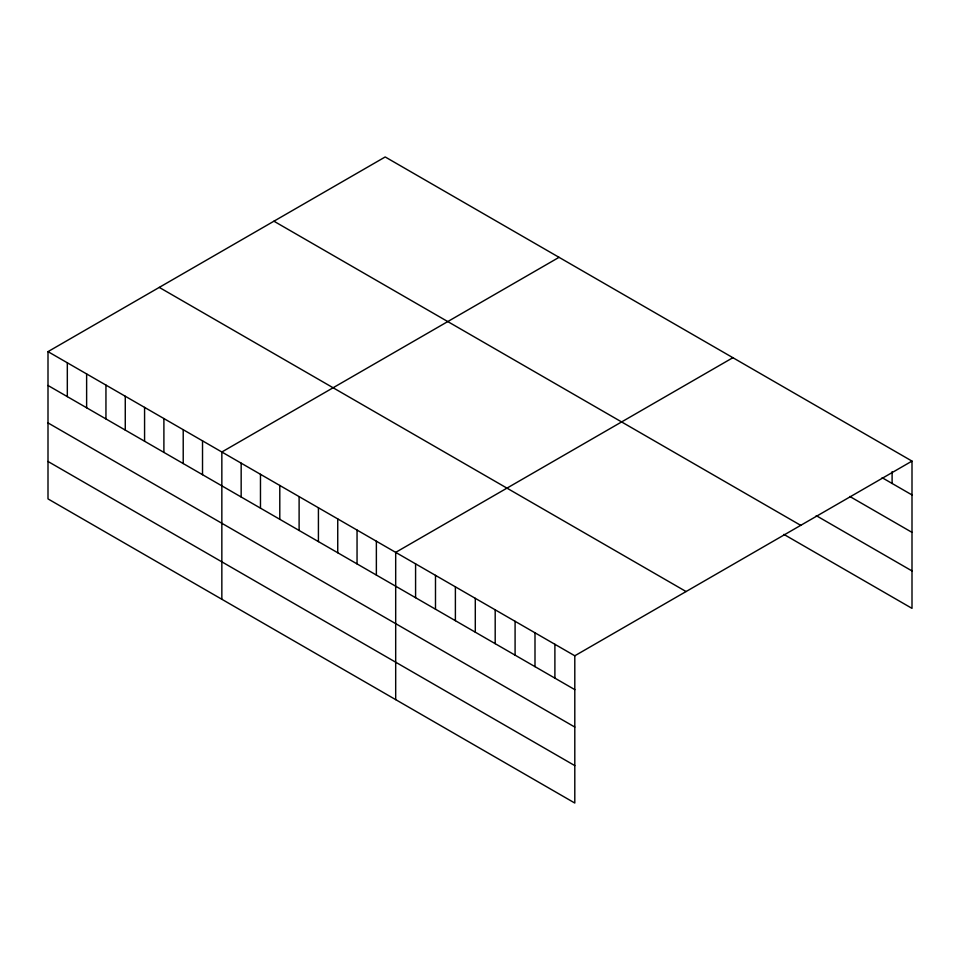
<?xml version="1.0" encoding="UTF-8"?>
<svg xmlns="http://www.w3.org/2000/svg" width="960" height="960" viewBox="0 0 960 960"><rect width="100%" height="100%" fill="white"/><g stroke="black" fill="none" stroke-linecap="round" stroke-linejoin="round"><path stroke-width="1.44" d="M48 351.636L574.8 655.788L574.8 803.04L48 498.9L48 351.636L385.2 156.96L912 461.1L912 608.364L783.888 534.396M559.044 257.328L221.844 452.004L221.844 599.268M732.888 357.696L395.688 552.372L395.688 699.636M574.8 655.788L912 461.1M882.144 477.708L912 494.94M849.804 496.464L912 532.368M816.228 515.64L912 570.936M273.924 221.208L800.724 525.348M159.276 287.4L686.076 591.54M48 385.476L574.8 689.628M48 422.904L574.8 727.056M48 461.472L574.8 765.612M892.104 471.684L892.104 483.456M554.892 644.292L554.892 678.132M534.996 632.808L534.996 666.648M515.088 621.312L515.088 655.152M495.192 609.828L495.192 643.668M475.296 598.332L475.296 632.172M455.388 586.848L455.388 620.688M435.492 575.352L435.492 609.192M415.584 563.868L415.584 597.708M376.368 541.224L376.368 575.064M357.048 530.076L357.048 563.916M337.74 518.916L337.74 552.756M318.42 507.768L318.42 541.608M299.112 496.62L299.112 530.46M279.792 485.46L279.792 519.3M260.472 474.312L260.472 508.152M241.164 463.164L241.164 497.004M202.524 440.856L202.524 474.696M183.216 429.708L183.216 463.548M163.896 418.548L163.896 452.388M144.576 407.4L144.576 441.24M125.268 396.252L125.268 430.092M105.948 385.092L105.948 418.932M86.628 373.944L86.628 407.784M67.32 362.796L67.32 396.636"/></g></svg>
